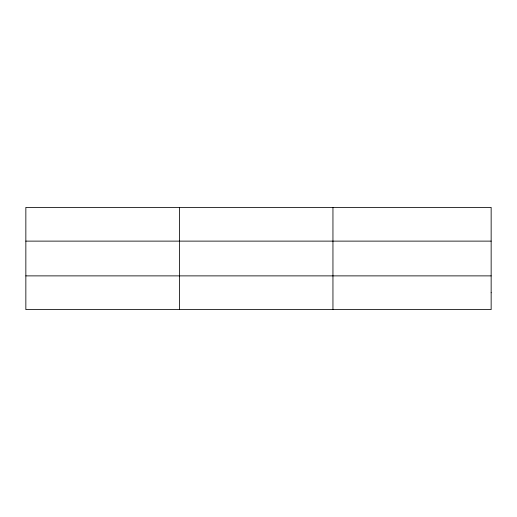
<?xml version="1.0" encoding="UTF-8"?>
<svg xmlns="http://www.w3.org/2000/svg" width="517" height="517" viewBox="0 0 517 517"><rect width="100%" height="100%" fill="white"/><g stroke="black" fill="none" stroke-linecap="round" stroke-linejoin="round"><path stroke-width="0.78" d="M179.399 207.395L179.399 309.605M332.948 207.395L332.948 309.605M25.85 241.122L491.15 241.122M25.85 275.878L491.15 275.878M491.15 292.738L491.15 309.605L25.85 309.605L25.85 207.395L491.15 207.395L491.15 292.738"/></g></svg>
